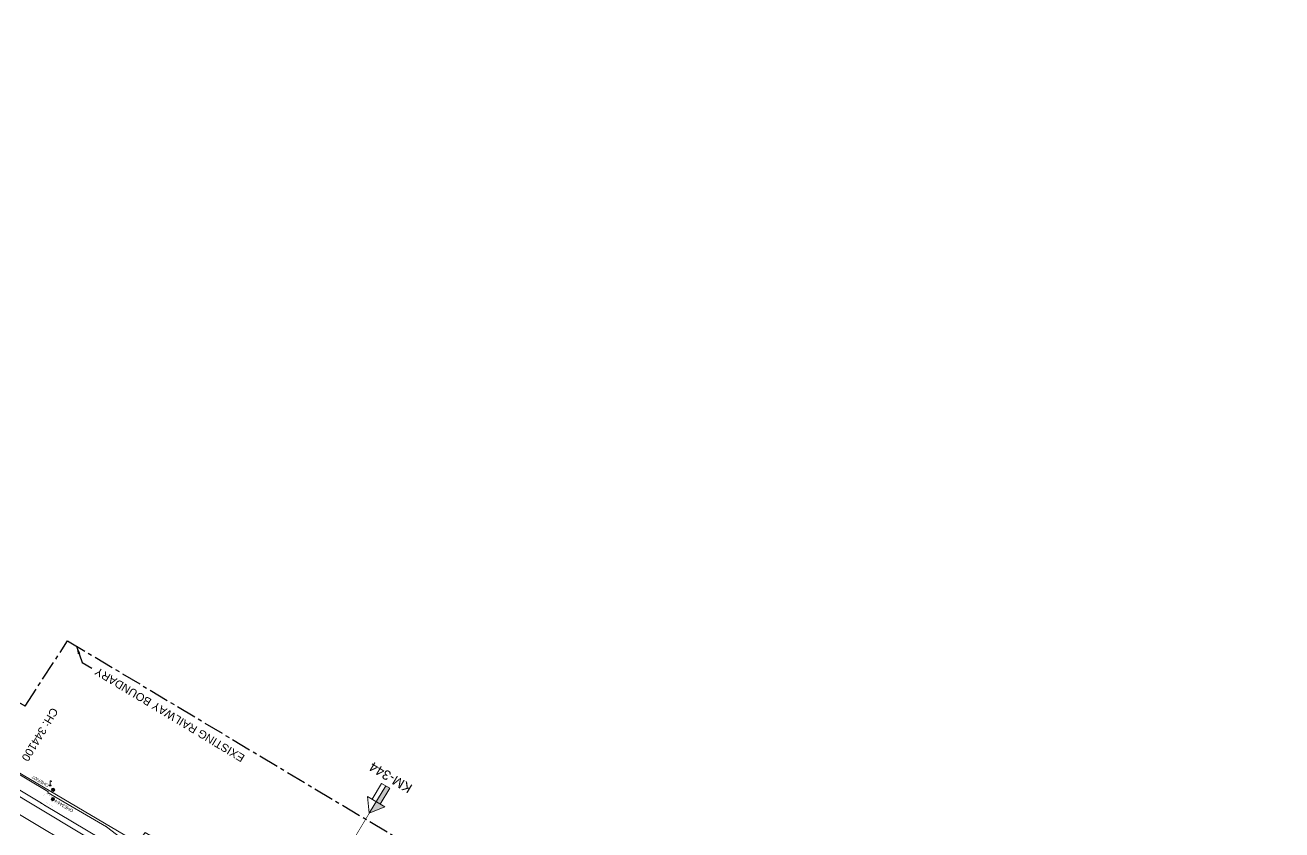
# Model space of a CAD drawing. Header units: metres. Extents: x 593168 to 611286, y 3401475 to 3412398.
# Drawn here: x 607755.5 to 608148, y 3403624.5 to 3403875.6 of the extents above; entities that cross this region are included whole.
import ezdxf
from ezdxf.enums import TextEntityAlignment as Align

# ---------------------------------------------------------------- set-up
doc = ezdxf.new("R2010")
doc.units = ezdxf.units.M
doc.header["$MEASUREMENT"] = 0
doc.linetypes.add('CENTER', pattern=[2, 1.25, -0.25, 0.25, -0.25])
doc.linetypes.add('PHANTOM2', pattern=[1.25, 0.625, -0.125, 0.125, -0.125, 0.125, -0.125])
for name, color, linetype, lineweight in [('Existing IR Chainage', 7, 'Continuous', 0), ('Existing IR Track', 7, 'Continuous', 0), ('Grill', 251, 'Continuous', 0), ('KM STONE', 7, 'Continuous', 0), ('Lamp_Post', 251, 'Continuous', 0), ('OHE MAST', 8, 'Continuous', 0), ('OHE MAST TEXT', 8, 'Continuous', 0), ('Platform', 7, 'Continuous', 0)]:
    doc.layers.add(name, color=color, linetype=linetype, lineweight=lineweight)
doc.layers.add('Existing Railway Boundary', color=7, linetype='CENTER')
doc.layers.add('MATCH LINE', color=7, linetype='Continuous')
doc.styles.get("Standard").update_dxf_attribs({"font": 'arial.ttf'})
doc.styles.add('Style-Arial', font='arial.ttf')
doc.dimstyles.new('ISO-25', dxfattribs={"dimtxt": 2.5, "dimasz": 2.5, "dimexe": 1.25, "dimexo": 0.625, "dimtad": 1, "dimtxsty": 'Standard', "dimcen": 2.5, "dimadec": 0, "dimazin": 0, "dimtfac": 1, "dimtmove": 0, "dimatfit": 3, "dimfxl": 1, "dimarcsym": 0})

# ---------------------------------------------------------------- blocks, each defined once
blk = doc.blocks.new('LP')
for points in [[(0, 0), (0, 1.5)], [(0.25, 1.35), (0.44, 1.35)]]:
    blk.add_lwpolyline(points)
for centre, radius, start, end in [((0.07, 0.99), 0.519, 57.6425, 97.3165), ((0.34, 1.33), 0.094, 11.7012, 168.0476)]:
    blk.add_arc(centre, radius, start, end)
at = {"extrusion": (0, 0, -1)}
blk.add_ellipse((0, 0.01), major_axis=(0.308, 0), ratio=0.400495, dxfattribs=at)
blk.add_ellipse((0.35, 1.36), major_axis=(0.0017, 0.0438), ratio=0.461056, start_param=1.74022, end_param=4.575836)
blk = doc.blocks.new('KM POST PLAN')
h = blk.add_hatch(color=256)
h.dxf.hatch_style = 1
h.paths.add_polyline_path([(0, -8.47), (-3, -8.47), (-3, -20), (0, -20)])
h.paths.add_polyline_path([(0, -8.47), (0, 0), (-6.25, -8.47)])
for points in [[(0, 0), (-6.25, -8.47), (6.25, -8.47)], [(0, 0), (0, -20)], [(0, 0), (6.25, -8.47)], [(3, -8.47), (3, -20), (-3, -20), (-3, -8.47)]]:
    blk.add_lwpolyline(points)
at = {"style": 'Style-Arial'}
blk.add_attdef('KM-POST', text='', height=6, dxfattribs=at).set_placement((0, -26, -263.95), align=Align.MIDDLE_CENTER)
blk = doc.blocks.new('OHE MAST')
h = blk.add_hatch(color=256)
h.dxf.hatch_style = 1
edge = h.paths.add_edge_path()
edge.add_arc((0, 0), 0.514, 0, 360)
at = {"const_width": 0.01}
for points in [[(1.5, 3.5), (1.5, 2), (-1.5, 2), (-1.5, 3.5)], [(0, 2), (0, 0)]]:
    blk.add_lwpolyline(points, dxfattribs=at)
blk.add_circle((0, 0), 0.514)

msp = doc.modelspace()

# ---------------------------------------------------------------- linework, layer by layer
at = {"layer": 'Existing IR Track', "color": 0, "flags": 128}
msp.add_lwpolyline([(608151.5167, 3403396.9152), (608086.4235, 3403435.7831), (608056.7796, 3403453.4972), (608031.8518, 3403468.4243), (608012.9231, 3403479.7069), (607975.9689, 3403501.7758), (607956.1825, 3403513.6224), (607936.3775, 3403525.4876), (607916.8375, 3403537.1673), (607899.659, 3403547.5073), (607879.377, 3403559.6085), (607862.2113, 3403569.8569), (607844.4569, 3403580.4738), (607828.8824, 3403589.8264), (607809.379, 3403601.4936), (607791.9107, 3403611.9358), (607773.1687, 3403623.2026), (607759.7901, 3403631.2413), (607739.2471, 3403643.525)], dxfattribs=at)
at = {"layer": 'Existing IR Track', "color": 0, "lineweight": 15, "flags": 128}
msp.add_lwpolyline([(607770.1471, 3403619.4703), (607756.8952, 3403627.397), (607736.6137, 3403639.5329)], dxfattribs=at)
at = {"layer": 'Existing Railway Boundary', "ltscale": 5}
for points in [[(607755.5205, 3403663.0787), (607493.2715, 3403810.6574), (607407.78, 3403862.1861), (607394.3484, 3403871.3553), (607385.7139, 3403875.6061)], [(607755.5205, 3403663.0787), (607768.7738, 3403683.4578), (607924.3361, 3403590.4668), (607921.2062, 3403585.2309), (608145.5025, 3403451.1525), (608142.2829, 3403445.4311)]]:
    msp.add_lwpolyline(points, dxfattribs=at)
at = {"layer": 'Grill'}
msp.add_polyline3d([(607651.9058, 3403703.0721, 264.1877), (607735.7925, 3403652.7963, 264.4216), (607790.6879, 3403620.3994, 265.1144), (607793.0067, 3403623.6824, 264.8165), (607847.6243, 3403591.3213, 264.9515), (607872.7318, 3403576.074, 265.0664), (607923.826, 3403545.4481, 266.0531), (608033.472, 3403480.1018, 264.9185), (608063.5002, 3403462.0502, 265.0574), (608084.5837, 3403449.1867, 264.6106), (608082.646, 3403445.6569, 264.9645)], dxfattribs=at)
at = {"layer": 'MATCH LINE', "linetype": 'PHANTOM2', "ltscale": 15, "const_width": 0.2}
msp.add_lwpolyline([(607862.9821, 3403629.6364), (607775.8085, 3403484.2243)], dxfattribs=at)
at = {"layer": 'Platform'}
for points in [[(607652.8279, 3403701.8987, 264.2687), (607762.6406, 3403636.4108, 264.3486), (607762.6704, 3403636.0042, 264.3586), (607780.8986, 3403625.4356, 264.5106), (607784.0931, 3403623.0099, 264.8645), (607790.6421, 3403619.6952, 265.0254), (607792.717, 3403622.0022, 264.7425), (607833.0276, 3403598.4993, 264.8875), (607846.0888, 3403591.21, 264.9575), (607872.6068, 3403575.6801, 265.0464), (607897.8168, 3403560.6305, 264.7805), (607900.6438, 3403558.7384, 264.8785), (607946.6104, 3403531.1548, 265.0174), (608010.8903, 3403492.3092, 264.9825), (608032.38, 3403478.9077, 265.0105), (608062.8189, 3403461.0581, 265.0654), (608082.6172, 3403445.5764, 265.0154), (608086.2229, 3403443.3677, 264.9955), (608089.4838, 3403441.3029, 264.4746), (608110.0132, 3403427.1369, 264.2577)], [(608110.0132, 3403427.1369, 264.2577), (608115.7054, 3403423.207, 264.1977), (608114.7717, 3403420.8669, 264.1967), (608108.7281, 3403424.5152, 264.2462), (608087.3766, 3403437.3917, 264.4216), (608083.6344, 3403439.4006, 265.0444), (608059.4174, 3403454.1079, 265.0394), (608027.9986, 3403472.8375, 265.0424), (608007.1625, 3403485.2538, 265.0244), (607942.8243, 3403523.7221, 265.0234), (607900.4612, 3403549.1052, 265.0055), (607894.1275, 3403552.8093, 265.0304), (607869.9155, 3403567.2419, 265.0364), (607842.2593, 3403583.7919, 265.0404), (607829.8706, 3403591.2495, 265.0754), (607782.6065, 3403619.544, 265.0744), (607779.0394, 3403621.7433, 264.4076), (607761.5716, 3403632.1282, 264.3686), (607760.602, 3403632.7812, 264.3866), (607650.8302, 3403698.4085, 264.3257)]]:
    msp.add_polyline3d(points, dxfattribs=at)
for p in [(607762.641, 3403636.411, 264.349), (607762.67, 3403636.004, 264.359), (607760.602, 3403632.781, 264.387), (607761.572, 3403632.128, 264.369), (607780.899, 3403625.436, 264.511)]:
    msp.add_point(p, dxfattribs=at)

# ---------------------------------------------------------------- block references
at = {"layer": 'KM STONE', "xscale": 0.5, "yscale": 0.5, "zscale": 0.5, "rotation": 148.9903102435466}
msp.add_blockref('KM POST PLAN', (607862.9821, 3403629.6364), dxfattribs=at).add_auto_attribs({'KM-POST': 'KM-344'})
at = {"layer": 'Lamp_Post', "xscale": 0.9997078269170317, "yscale": 0.9997078269170317, "zscale": 0.9997078269170317}
msp.add_blockref('LP', (607763.3416, 3403638.275, 264.6076), dxfattribs=at)
at = {"layer": 'OHE MAST', "rotation": 149.0208306544456}
for p in [(607764.1835, 3403634.0721), (607764.2358, 3403636.9543)]:
    msp.add_blockref('OHE MAST', p, dxfattribs=at)

# ---------------------------------------------------------------- texts
at = {"layer": 'Existing IR Chainage', "color": 7, "lineweight": 0, "insert": (607755.3365, 3403646.2136), "char_height": 2.5, "attachment_point": 6, "rotation": 239.104458, "line_spacing_factor": 0.60036, "style": 'Style-Arial'}
msp.add_mtext('CH: 344100', dxfattribs=at)
at = {"layer": 'Existing Railway Boundary', "linetype": 'Continuous', "ltscale": 5}
msp.add_text('EXISTING RAILWAY BOUNDARY', height=2.5, rotation=149, dxfattribs=at).set_placement((607778.2849, 3403675.291, 613.7163), align=Align.RIGHT)
at = {"layer": 'OHE MAST TEXT'}
for s, p in [('OHEF/07', (607763.0236, 3403638.5492, 264.511)), ('OHE344/4', (607770.6648, 3403630.6819, 264.328))]:
    msp.add_text(s, height=1, rotation=149, dxfattribs=at).set_placement(p)

# ---------------------------------------------------------------- leaders
at = {"layer": 'Existing Railway Boundary', "linetype": 'Continuous', "ltscale": 5}
msp.add_leader([(607771.5369, 3403681.806), (607773.3541, 3403676.727), (607776.3132, 3403674.9445)], dimstyle='ISO-25', override={"dimtxt": 3, "dimasz": 2.5, "dimgap": 0.625, "dimtad": 0, "dimdec": 3, "dimzin": 2, "dimtdec": 3}, dxfattribs=at)

doc.saveas('drawing.dxf')
